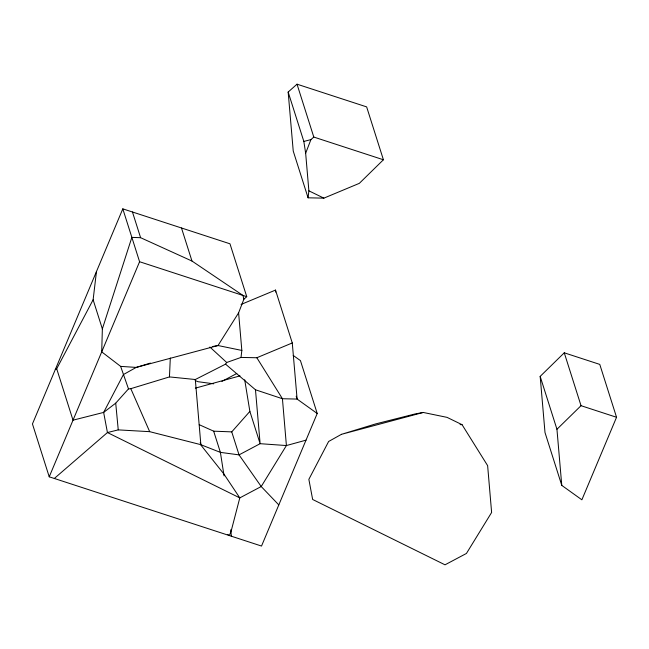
<?xml version="1.0" encoding="UTF-8"?>
<svg xmlns="http://www.w3.org/2000/svg" width="649" height="649" viewBox="0 0 649 649"><rect width="100%" height="100%" fill="white"/><g stroke="black" fill="none" stroke-linecap="round" stroke-linejoin="round"><path stroke-width="0.97" d="M212.596 346.525L218.015 345.528L238.605 312.834L243.862 299.23L242.953 295.433L191.974 261.044L140.606 237.696L131.861 237.38L102.355 328.889L101.715 351.863L120.641 366.377L136.217 367.415L218.015 345.528L241.834 350.436L241.022 357.429L226.696 362.483L225.56 364.146L195.317 379.519L169.454 376.915L130.806 388.67L128.486 388.897L115.717 403.159L103.645 412.415L73.013 420.179L56.706 368.762L93.123 299.781L96.458 271.574M169.454 376.915L170.306 358.021M308.072 197.815L308.883 190.83L305.655 153.229L303.837 141.433L288.164 92.044L297.023 84.183L366.644 106.89L383.413 159.768L359.327 183.351L323.883 198.14L308.072 197.815L293.234 151.047L288.164 92.044M305.655 153.229L310.912 139.624L313.8 137.061L383.413 159.768M243.862 299.23L246.75 296.674L229.973 243.797L122.807 208.848L32.45 423.935L49.227 476.812L261.523 546.052L317.215 413.486L300.438 360.609L293.202 355.425M49.227 476.812L139.584 261.725L122.807 208.848M616.55 417.275L581.877 499.803L561.774 485.395L544.998 432.518L540.171 376.396L564.265 352.813L599.773 364.397L616.55 417.275L581.033 405.69L564.265 352.813M199.235 424.697L213.667 431.171L231.75 431.877L249.873 411.401L244.705 379.762M561.774 485.395L556.947 429.273L581.033 405.69M54.321 478.475L107.434 432.55L118.248 429.881L149.684 431.666L200.517 444.589L223.816 473.884L239.797 497.888L230.979 531.774L229.308 535.539L227.621 534.427M200.517 444.589L220.392 452.369L239.043 454.876L260.119 443.689L286.404 445.547L306.003 440.168M55.295 369.557L56.706 368.762M341.431 434.335L328.629 441.482L308.859 479.343L312.648 499.47L445.011 564.817L466.436 553.451L491.618 512.467L487.634 465.649L462.047 424.665L447.047 417.364L423.229 412.456L415.1 413.948L375.56 423.943L341.431 434.335L423.229 412.456M221.893 381.409L236.82 373.483M241.079 304.446L275.509 290.079L292.277 342.956L297.104 399.078L317.215 413.486M241.022 357.429L256.842 357.745L292.277 342.956M150.438 363.083L136.217 367.415L123.415 374.562L103.645 412.415L107.434 432.55L239.797 497.888L261.223 486.531L286.404 445.547L282.429 398.729L256.842 357.745M195.365 388.134L240.016 375.885M303.837 141.433L310.912 139.624M460.076 424.624L462.047 424.665M213.683 383.81L197.977 381.693L195.179 380.549M139.584 261.725L246.75 296.674M225.56 364.146L255.479 389.781L282.429 398.729L297.104 399.078L296.187 396.198M308.883 190.83L323.883 198.14M209.887 347.028L226.696 362.483M278.802 504.914L261.223 486.531L239.043 454.876L231.75 431.877M130.806 388.67L149.684 431.666M128.486 388.897L120.641 366.377M540.171 376.396L556.947 429.273M297.023 84.183L313.8 137.061M249.873 411.401L260.119 443.689L255.479 389.781M181.485 227.986L191.974 261.044M213.667 431.171L220.392 452.369L224.067 475.879M132.453 211.988L140.606 237.696M200.217 442.448L200.833 444.37L195.317 379.519M93.123 299.781L102.355 328.889M230.736 529.779L231.36 536.212M115.717 403.159L118.248 429.881M275.509 290.079L275.679 292.082M238.605 312.834L241.834 350.436"/></g></svg>
